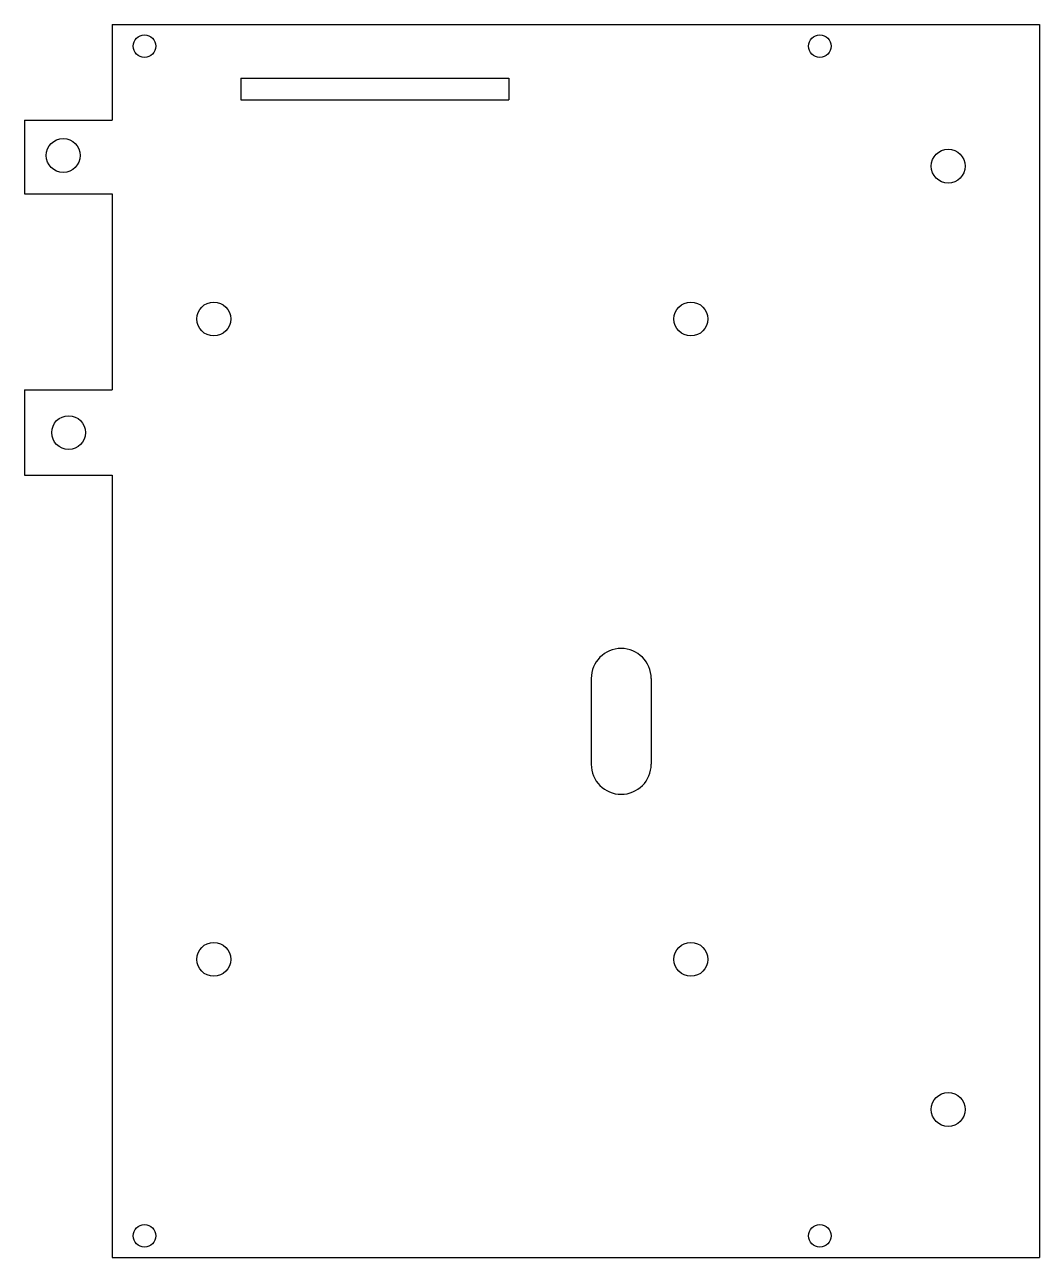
# Model space of a CAD drawing. Header units: millimetres. Extents: x -8 to 86, y -115 to 0.
import ezdxf

# ---------------------------------------------------------------- set-up
doc = ezdxf.new("R2010")
doc.units = ezdxf.units.MM

msp = doc.modelspace()

# ---------------------------------------------------------------- linework, layer by layer
at = {"color": 7, "linetype": 'Continuous', "lineweight": 25}
for p, q in [((0, 0), (86.47, 0)), ((0, 0), (0, -8.9)), ((86.47, 0), (86.47, -115)), ((12, -5), (37, -5)), ((12, -5), (12, -7)), ((37, -5), (37, -7)), ((12, -7), (37, -7)), ((-8.17, -8.9), (0, -8.9)), ((-8.17, -8.9), (-8.17, -15.78)), ((-8.17, -15.78), (0, -15.78)), ((0, -15.78), (0, -34.06)), ((-8.17, -34.06), (0, -34.06)), ((-8.17, -34.06), (-8.17, -42.03)), ((-8.17, -42.03), (0, -42.03)), ((0, -42.03), (0, -115)), ((44.67, -61), (44.67, -69)), ((50.27, -61), (50.27, -69)), ((0, -115), (86.47, -115))]:
    msp.add_line(p, q, dxfattribs=at)
for centre, radius in [((3, -2), 1.05), ((66, -2), 1.05), ((-4.57, -12.2), 1.58), ((77.97, -13.2), 1.58), ((9.47, -27.46), 1.58), ((53.97, -27.46), 1.58), ((-4.07, -38.06), 1.58), ((9.47, -87.2), 1.58), ((53.97, -87.2), 1.58), ((77.97, -101.2), 1.58), ((3, -113), 1.05), ((66, -113), 1.05)]:
    msp.add_circle(centre, radius, dxfattribs=at)
for centre, start, end in [((47.47, -61), 0, 180), ((47.47, -69), 180, 0)]:
    msp.add_arc(centre, 2.8, start, end, dxfattribs=at)

doc.saveas('drawing.dxf')
